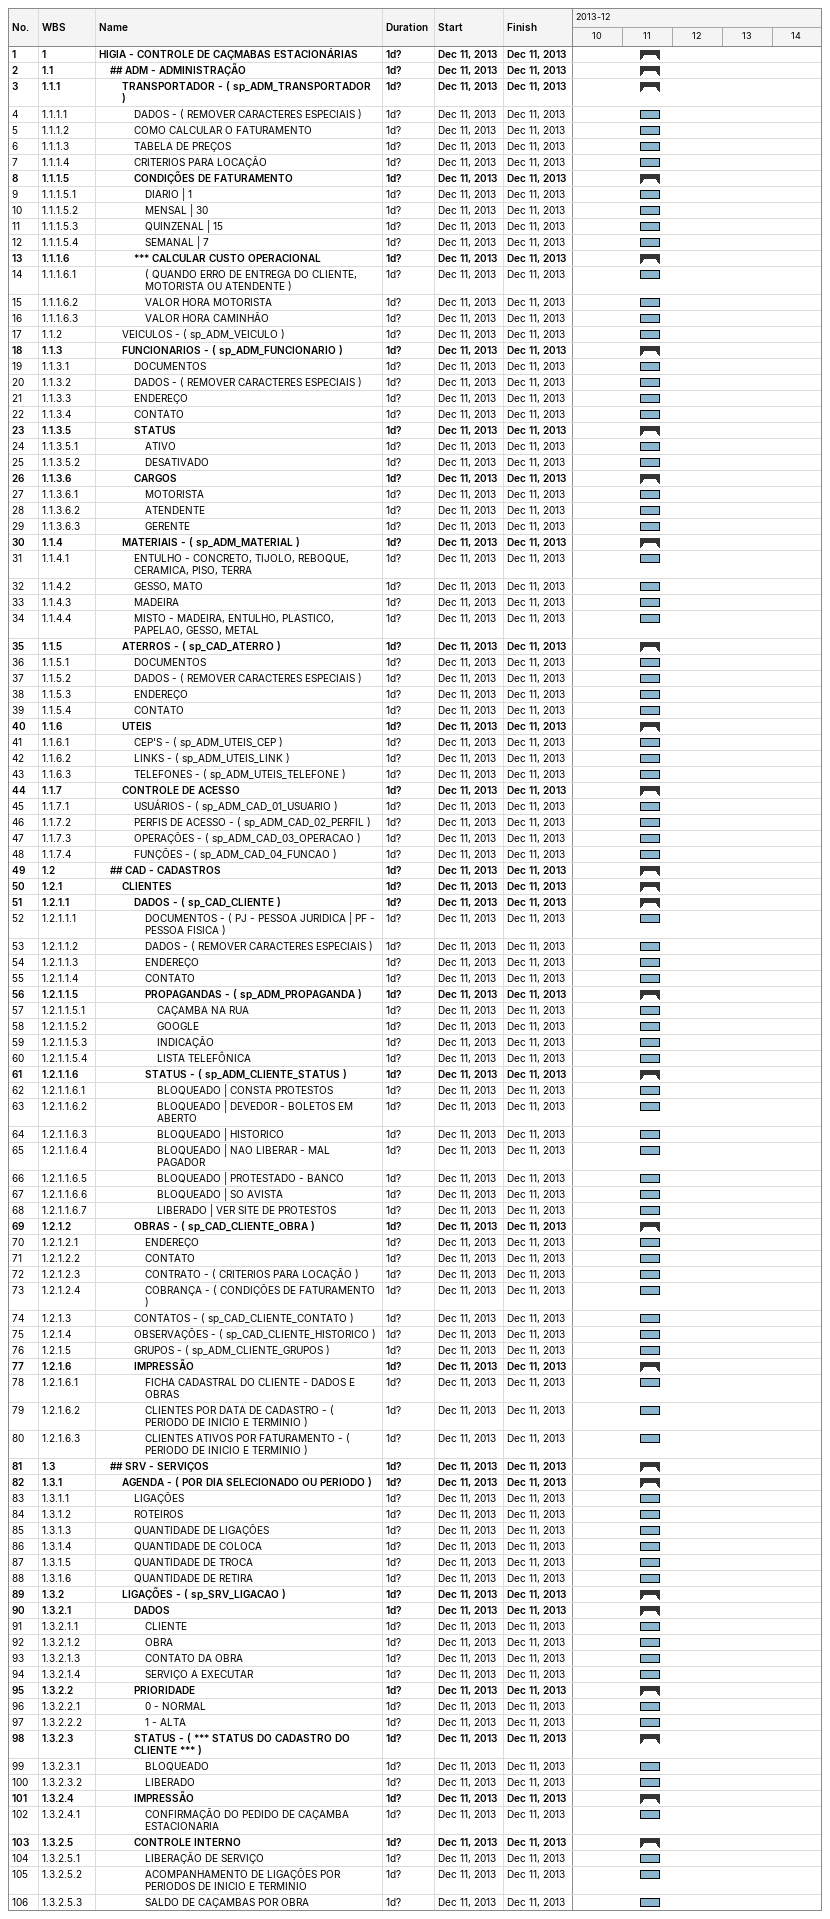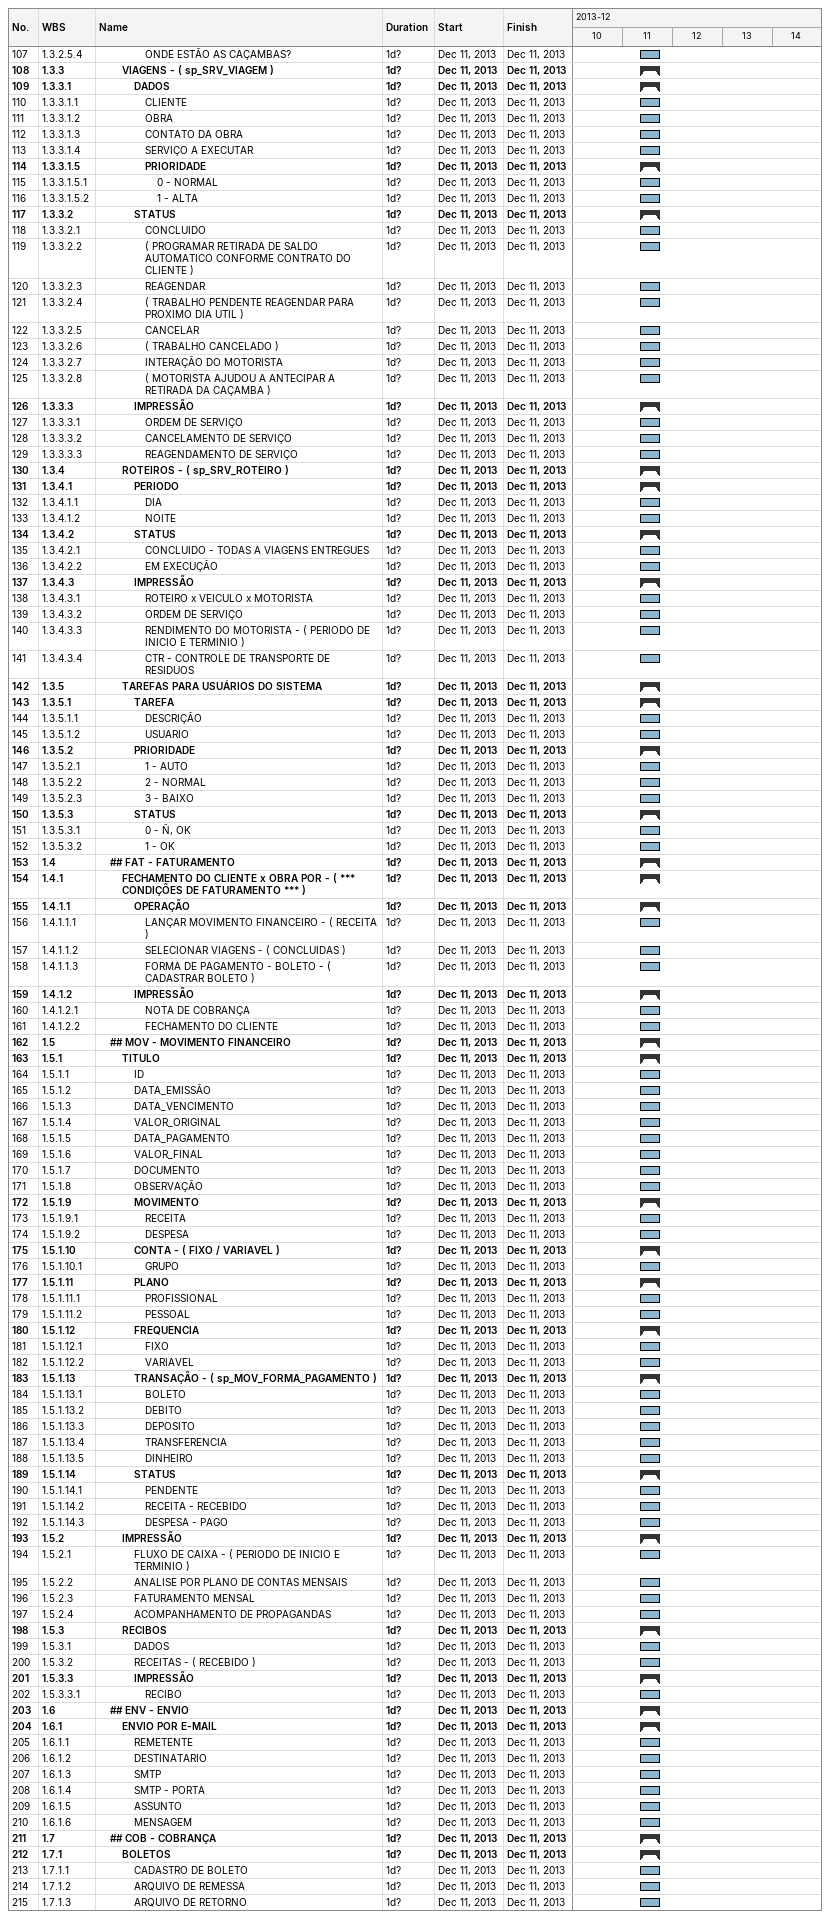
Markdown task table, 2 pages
| ID | WBS | Task | Duration | Start | Finish |
|---|---|---|---|---|---|
| 1 | 1 | **HIGIA - CONTROLE DE CAÇMABAS ESTACIONÁRIAS** | 1d? | 2013-12-11 | 2013-12-11 |
| 2 | 1.1 | **## ADM - ADMINISTRAÇÃO** | 1d? | 2013-12-11 | 2013-12-11 |
| 3 | 1.1.1 | **TRANSPORTADOR - ( sp_ADM_TRANSPORTADOR )** | 1d? | 2013-12-11 | 2013-12-11 |
| 4 | 1.1.1.1 | DADOS - ( REMOVER CARACTERES ESPECIAIS ) | 1d? | 2013-12-11 | 2013-12-11 |
| 5 | 1.1.1.2 | COMO CALCULAR O FATURAMENTO | 1d? | 2013-12-11 | 2013-12-11 |
| 6 | 1.1.1.3 | TABELA DE PREÇOS | 1d? | 2013-12-11 | 2013-12-11 |
| 7 | 1.1.1.4 | CRITERIOS PARA LOCAÇÃO | 1d? | 2013-12-11 | 2013-12-11 |
| 8 | 1.1.1.5 | **CONDIÇÕES DE FATURAMENTO** | 1d? | 2013-12-11 | 2013-12-11 |
| 9 | 1.1.1.5.1 | DIARIO \| 1 | 1d? | 2013-12-11 | 2013-12-11 |
| 10 | 1.1.1.5.2 | MENSAL \| 30 | 1d? | 2013-12-11 | 2013-12-11 |
| 11 | 1.1.1.5.3 | QUINZENAL \| 15 | 1d? | 2013-12-11 | 2013-12-11 |
| 12 | 1.1.1.5.4 | SEMANAL \| 7 | 1d? | 2013-12-11 | 2013-12-11 |
| 13 | 1.1.1.6 | ***** CALCULAR CUSTO OPERACIONAL** | 1d? | 2013-12-11 | 2013-12-11 |
| 14 | 1.1.1.6.1 | ( QUANDO ERRO DE ENTREGA DO CLIENTE, MOTORISTA OU ATENDENTE ) | 1d? | 2013-12-11 | 2013-12-11 |
| 15 | 1.1.1.6.2 | VALOR HORA MOTORISTA | 1d? | 2013-12-11 | 2013-12-11 |
| 16 | 1.1.1.6.3 | VALOR HORA CAMINHÃO | 1d? | 2013-12-11 | 2013-12-11 |
| 17 | 1.1.2 | VEICULOS - ( sp_ADM_VEICULO ) | 1d? | 2013-12-11 | 2013-12-11 |
| 18 | 1.1.3 | **FUNCIONARIOS - ( sp_ADM_FUNCIONARIO )** | 1d? | 2013-12-11 | 2013-12-11 |
| 19 | 1.1.3.1 | DOCUMENTOS | 1d? | 2013-12-11 | 2013-12-11 |
| 20 | 1.1.3.2 | DADOS - ( REMOVER CARACTERES ESPECIAIS ) | 1d? | 2013-12-11 | 2013-12-11 |
| 21 | 1.1.3.3 | ENDEREÇO | 1d? | 2013-12-11 | 2013-12-11 |
| 22 | 1.1.3.4 | CONTATO | 1d? | 2013-12-11 | 2013-12-11 |
| 23 | 1.1.3.5 | **STATUS** | 1d? | 2013-12-11 | 2013-12-11 |
| 24 | 1.1.3.5.1 | ATIVO | 1d? | 2013-12-11 | 2013-12-11 |
| 25 | 1.1.3.5.2 | DESATIVADO | 1d? | 2013-12-11 | 2013-12-11 |
| 26 | 1.1.3.6 | **CARGOS** | 1d? | 2013-12-11 | 2013-12-11 |
| 27 | 1.1.3.6.1 | MOTORISTA | 1d? | 2013-12-11 | 2013-12-11 |
| 28 | 1.1.3.6.2 | ATENDENTE | 1d? | 2013-12-11 | 2013-12-11 |
| 29 | 1.1.3.6.3 | GERENTE | 1d? | 2013-12-11 | 2013-12-11 |
| 30 | 1.1.4 | **MATERIAIS - ( sp_ADM_MATERIAL )** | 1d? | 2013-12-11 | 2013-12-11 |
| 31 | 1.1.4.1 | ENTULHO - CONCRETO, TIJOLO, REBOQUE, CERAMICA, PISO, TERRA | 1d? | 2013-12-11 | 2013-12-11 |
| 32 | 1.1.4.2 | GESSO, MATO | 1d? | 2013-12-11 | 2013-12-11 |
| 33 | 1.1.4.3 | MADEIRA | 1d? | 2013-12-11 | 2013-12-11 |
| 34 | 1.1.4.4 | MISTO - MADEIRA, ENTULHO, PLASTICO, PAPELAO, GESSO, METAL | 1d? | 2013-12-11 | 2013-12-11 |
| 35 | 1.1.5 | **ATERROS - ( sp_CAD_ATERRO )** | 1d? | 2013-12-11 | 2013-12-11 |
| 36 | 1.1.5.1 | DOCUMENTOS | 1d? | 2013-12-11 | 2013-12-11 |
| 37 | 1.1.5.2 | DADOS - ( REMOVER CARACTERES ESPECIAIS ) | 1d? | 2013-12-11 | 2013-12-11 |
| 38 | 1.1.5.3 | ENDEREÇO | 1d? | 2013-12-11 | 2013-12-11 |
| 39 | 1.1.5.4 | CONTATO | 1d? | 2013-12-11 | 2013-12-11 |
| 40 | 1.1.6 | **UTEIS** | 1d? | 2013-12-11 | 2013-12-11 |
| 41 | 1.1.6.1 | CEP'S - ( sp_ADM_UTEIS_CEP ) | 1d? | 2013-12-11 | 2013-12-11 |
| 42 | 1.1.6.2 | LINKS - ( sp_ADM_UTEIS_LINK ) | 1d? | 2013-12-11 | 2013-12-11 |
| 43 | 1.1.6.3 | TELEFONES - ( sp_ADM_UTEIS_TELEFONE ) | 1d? | 2013-12-11 | 2013-12-11 |
| 44 | 1.1.7 | **CONTROLE DE ACESSO** | 1d? | 2013-12-11 | 2013-12-11 |
| 45 | 1.1.7.1 | USUÁRIOS - ( sp_ADM_CAD_01_USUARIO ) | 1d? | 2013-12-11 | 2013-12-11 |
| 46 | 1.1.7.2 | PERFIS DE ACESSO - ( sp_ADM_CAD_02_PERFIL ) | 1d? | 2013-12-11 | 2013-12-11 |
| 47 | 1.1.7.3 | OPERAÇÕES - ( sp_ADM_CAD_03_OPERACAO ) | 1d? | 2013-12-11 | 2013-12-11 |
| 48 | 1.1.7.4 | FUNÇÕES - ( sp_ADM_CAD_04_FUNCAO ) | 1d? | 2013-12-11 | 2013-12-11 |
| 49 | 1.2 | **## CAD - CADASTROS** | 1d? | 2013-12-11 | 2013-12-11 |
| 50 | 1.2.1 | **CLIENTES** | 1d? | 2013-12-11 | 2013-12-11 |
| 51 | 1.2.1.1 | **DADOS - ( sp_CAD_CLIENTE )** | 1d? | 2013-12-11 | 2013-12-11 |
| 52 | 1.2.1.1.1 | DOCUMENTOS - ( PJ - PESSOA JURIDICA \| PF - PESSOA FISICA ) | 1d? | 2013-12-11 | 2013-12-11 |
| 53 | 1.2.1.1.2 | DADOS - ( REMOVER CARACTERES ESPECIAIS ) | 1d? | 2013-12-11 | 2013-12-11 |
| 54 | 1.2.1.1.3 | ENDEREÇO | 1d? | 2013-12-11 | 2013-12-11 |
| 55 | 1.2.1.1.4 | CONTATO | 1d? | 2013-12-11 | 2013-12-11 |
| 56 | 1.2.1.1.5 | **PROPAGANDAS - ( sp_ADM_PROPAGANDA )** | 1d? | 2013-12-11 | 2013-12-11 |
| 57 | 1.2.1.1.5.1 | CAÇAMBA NA RUA | 1d? | 2013-12-11 | 2013-12-11 |
| 58 | 1.2.1.1.5.2 | GOOGLE | 1d? | 2013-12-11 | 2013-12-11 |
| 59 | 1.2.1.1.5.3 | INDICAÇÃO | 1d? | 2013-12-11 | 2013-12-11 |
| 60 | 1.2.1.1.5.4 | LISTA TELEFÔNICA | 1d? | 2013-12-11 | 2013-12-11 |
| 61 | 1.2.1.1.6 | **STATUS - ( sp_ADM_CLIENTE_STATUS )** | 1d? | 2013-12-11 | 2013-12-11 |
| 62 | 1.2.1.1.6.1 | BLOQUEADO \| CONSTA PROTESTOS | 1d? | 2013-12-11 | 2013-12-11 |
| 63 | 1.2.1.1.6.2 | BLOQUEADO \| DEVEDOR - BOLETOS EM ABERTO | 1d? | 2013-12-11 | 2013-12-11 |
| 64 | 1.2.1.1.6.3 | BLOQUEADO \| HISTORICO | 1d? | 2013-12-11 | 2013-12-11 |
| 65 | 1.2.1.1.6.4 | BLOQUEADO \| NAO LIBERAR - MAL PAGADOR | 1d? | 2013-12-11 | 2013-12-11 |
| 66 | 1.2.1.1.6.5 | BLOQUEADO \| PROTESTADO - BANCO | 1d? | 2013-12-11 | 2013-12-11 |
| 67 | 1.2.1.1.6.6 | BLOQUEADO \| SO AVISTA | 1d? | 2013-12-11 | 2013-12-11 |
| 68 | 1.2.1.1.6.7 | LIBERADO \| VER SITE DE PROTESTOS | 1d? | 2013-12-11 | 2013-12-11 |
| 69 | 1.2.1.2 | **OBRAS - ( sp_CAD_CLIENTE_OBRA )** | 1d? | 2013-12-11 | 2013-12-11 |
| 70 | 1.2.1.2.1 | ENDEREÇO | 1d? | 2013-12-11 | 2013-12-11 |
| 71 | 1.2.1.2.2 | CONTATO | 1d? | 2013-12-11 | 2013-12-11 |
| 72 | 1.2.1.2.3 | CONTRATO - ( CRITERIOS PARA LOCAÇÃO ) | 1d? | 2013-12-11 | 2013-12-11 |
| 73 | 1.2.1.2.4 | COBRANÇA - ( CONDIÇÕES DE FATURAMENTO ) | 1d? | 2013-12-11 | 2013-12-11 |
| 74 | 1.2.1.3 | CONTATOS - ( sp_CAD_CLIENTE_CONTATO ) | 1d? | 2013-12-11 | 2013-12-11 |
| 75 | 1.2.1.4 | OBSERVAÇÕES - ( sp_CAD_CLIENTE_HISTORICO ) | 1d? | 2013-12-11 | 2013-12-11 |
| 76 | 1.2.1.5 | GRUPOS - ( sp_ADM_CLIENTE_GRUPOS ) | 1d? | 2013-12-11 | 2013-12-11 |
| 77 | 1.2.1.6 | **IMPRESSÃO** | 1d? | 2013-12-11 | 2013-12-11 |
| 78 | 1.2.1.6.1 | FICHA CADASTRAL DO CLIENTE - DADOS E OBRAS | 1d? | 2013-12-11 | 2013-12-11 |
| 79 | 1.2.1.6.2 | CLIENTES POR DATA DE CADASTRO - ( PERIODO DE INICIO E TERMINIO ) | 1d? | 2013-12-11 | 2013-12-11 |
| 80 | 1.2.1.6.3 | CLIENTES ATIVOS POR FATURAMENTO - ( PERIODO DE INICIO E TERMINIO ) | 1d? | 2013-12-11 | 2013-12-11 |
| 81 | 1.3 | **## SRV - SERVIÇOS** | 1d? | 2013-12-11 | 2013-12-11 |
| 82 | 1.3.1 | **AGENDA - ( POR DIA SELECIONADO OU PERIODO )** | 1d? | 2013-12-11 | 2013-12-11 |
| 83 | 1.3.1.1 | LIGAÇÕES | 1d? | 2013-12-11 | 2013-12-11 |
| 84 | 1.3.1.2 | ROTEIROS | 1d? | 2013-12-11 | 2013-12-11 |
| 85 | 1.3.1.3 | QUANTIDADE DE LIGAÇÕES | 1d? | 2013-12-11 | 2013-12-11 |
| 86 | 1.3.1.4 | QUANTIDADE DE COLOCA | 1d? | 2013-12-11 | 2013-12-11 |
| 87 | 1.3.1.5 | QUANTIDADE DE TROCA | 1d? | 2013-12-11 | 2013-12-11 |
| 88 | 1.3.1.6 | QUANTIDADE DE RETIRA | 1d? | 2013-12-11 | 2013-12-11 |
| 89 | 1.3.2 | **LIGAÇÕES - ( sp_SRV_LIGACAO )** | 1d? | 2013-12-11 | 2013-12-11 |
| 90 | 1.3.2.1 | **DADOS** | 1d? | 2013-12-11 | 2013-12-11 |
| 91 | 1.3.2.1.1 | CLIENTE | 1d? | 2013-12-11 | 2013-12-11 |
| 92 | 1.3.2.1.2 | OBRA | 1d? | 2013-12-11 | 2013-12-11 |
| 93 | 1.3.2.1.3 | CONTATO DA OBRA | 1d? | 2013-12-11 | 2013-12-11 |
| 94 | 1.3.2.1.4 | SERVIÇO A EXECUTAR | 1d? | 2013-12-11 | 2013-12-11 |
| 95 | 1.3.2.2 | **PRIORIDADE** | 1d? | 2013-12-11 | 2013-12-11 |
| 96 | 1.3.2.2.1 | 0 - NORMAL | 1d? | 2013-12-11 | 2013-12-11 |
| 97 | 1.3.2.2.2 | 1 - ALTA | 1d? | 2013-12-11 | 2013-12-11 |
| 98 | 1.3.2.3 | **STATUS - ( *** STATUS DO CADASTRO DO CLIENTE *** )** | 1d? | 2013-12-11 | 2013-12-11 |
| 99 | 1.3.2.3.1 | BLOQUEADO | 1d? | 2013-12-11 | 2013-12-11 |
| 100 | 1.3.2.3.2 | LIBERADO | 1d? | 2013-12-11 | 2013-12-11 |
| 101 | 1.3.2.4 | **IMPRESSÃO** | 1d? | 2013-12-11 | 2013-12-11 |
| 102 | 1.3.2.4.1 | CONFIRMAÇÃO DO PEDIDO DE CAÇAMBA ESTACIONARIA | 1d? | 2013-12-11 | 2013-12-11 |
| 103 | 1.3.2.5 | **CONTROLE INTERNO** | 1d? | 2013-12-11 | 2013-12-11 |
| 104 | 1.3.2.5.1 | LIBERAÇÃO DE SERVIÇO | 1d? | 2013-12-11 | 2013-12-11 |
| 105 | 1.3.2.5.2 | ACOMPANHAMENTO DE LIGAÇÕES POR PERIODOS DE INICIO E TERMINIO | 1d? | 2013-12-11 | 2013-12-11 |
| 106 | 1.3.2.5.3 | SALDO DE CAÇAMBAS POR OBRA | 1d? | 2013-12-11 | 2013-12-11 |
| 107 | 1.3.2.5.4 | ONDE ESTÃO AS CAÇAMBAS? | 1d? | 2013-12-11 | 2013-12-11 |
| 108 | 1.3.3 | **VIAGENS - ( sp_SRV_VIAGEM )** | 1d? | 2013-12-11 | 2013-12-11 |
| 109 | 1.3.3.1 | **DADOS** | 1d? | 2013-12-11 | 2013-12-11 |
| 110 | 1.3.3.1.1 | CLIENTE | 1d? | 2013-12-11 | 2013-12-11 |
| 111 | 1.3.3.1.2 | OBRA | 1d? | 2013-12-11 | 2013-12-11 |
| 112 | 1.3.3.1.3 | CONTATO DA OBRA | 1d? | 2013-12-11 | 2013-12-11 |
| 113 | 1.3.3.1.4 | SERVIÇO A EXECUTAR | 1d? | 2013-12-11 | 2013-12-11 |
| 114 | 1.3.3.1.5 | **PRIORIDADE** | 1d? | 2013-12-11 | 2013-12-11 |
| 115 | 1.3.3.1.5.1 | 0 - NORMAL | 1d? | 2013-12-11 | 2013-12-11 |
| 116 | 1.3.3.1.5.2 | 1 - ALTA | 1d? | 2013-12-11 | 2013-12-11 |
| 117 | 1.3.3.2 | **STATUS** | 1d? | 2013-12-11 | 2013-12-11 |
| 118 | 1.3.3.2.1 | CONCLUIDO | 1d? | 2013-12-11 | 2013-12-11 |
| 119 | 1.3.3.2.2 | ( PROGRAMAR RETIRADA DE SALDO AUTOMATICO CONFORME CONTRATO DO CLIENTE ) | 1d? | 2013-12-11 | 2013-12-11 |
| 120 | 1.3.3.2.3 | REAGENDAR | 1d? | 2013-12-11 | 2013-12-11 |
| 121 | 1.3.3.2.4 | ( TRABALHO PENDENTE REAGENDAR PARA PROXIMO DIA UTIL ) | 1d? | 2013-12-11 | 2013-12-11 |
| 122 | 1.3.3.2.5 | CANCELAR | 1d? | 2013-12-11 | 2013-12-11 |
| 123 | 1.3.3.2.6 | ( TRABALHO CANCELADO ) | 1d? | 2013-12-11 | 2013-12-11 |
| 124 | 1.3.3.2.7 | INTERAÇÃO DO MOTORISTA | 1d? | 2013-12-11 | 2013-12-11 |
| 125 | 1.3.3.2.8 | ( MOTORISTA AJUDOU A ANTECIPAR A RETIRADA DA CAÇAMBA ) | 1d? | 2013-12-11 | 2013-12-11 |
| 126 | 1.3.3.3 | **IMPRESSÃO** | 1d? | 2013-12-11 | 2013-12-11 |
| 127 | 1.3.3.3.1 | ORDEM DE SERVIÇO | 1d? | 2013-12-11 | 2013-12-11 |
| 128 | 1.3.3.3.2 | CANCELAMENTO DE SERVIÇO | 1d? | 2013-12-11 | 2013-12-11 |
| 129 | 1.3.3.3.3 | REAGENDAMENTO DE SERVIÇO | 1d? | 2013-12-11 | 2013-12-11 |
| 130 | 1.3.4 | **ROTEIROS - ( sp_SRV_ROTEIRO )** | 1d? | 2013-12-11 | 2013-12-11 |
| 131 | 1.3.4.1 | **PERIODO** | 1d? | 2013-12-11 | 2013-12-11 |
| 132 | 1.3.4.1.1 | DIA | 1d? | 2013-12-11 | 2013-12-11 |
| 133 | 1.3.4.1.2 | NOITE | 1d? | 2013-12-11 | 2013-12-11 |
| 134 | 1.3.4.2 | **STATUS** | 1d? | 2013-12-11 | 2013-12-11 |
| 135 | 1.3.4.2.1 | CONCLUIDO - TODAS A VIAGENS ENTREGUES | 1d? | 2013-12-11 | 2013-12-11 |
| 136 | 1.3.4.2.2 | EM EXECUÇÃO | 1d? | 2013-12-11 | 2013-12-11 |
| 137 | 1.3.4.3 | **IMPRESSÃO** | 1d? | 2013-12-11 | 2013-12-11 |
| 138 | 1.3.4.3.1 | ROTEIRO x VEICULO x MOTORISTA | 1d? | 2013-12-11 | 2013-12-11 |
| 139 | 1.3.4.3.2 | ORDEM DE SERVIÇO | 1d? | 2013-12-11 | 2013-12-11 |
| 140 | 1.3.4.3.3 | RENDIMENTO DO MOTORISTA - ( PERIODO DE INICIO E TERMINIO ) | 1d? | 2013-12-11 | 2013-12-11 |
| 141 | 1.3.4.3.4 | CTR - CONTROLE DE TRANSPORTE DE RESIDUOS | 1d? | 2013-12-11 | 2013-12-11 |
| 142 | 1.3.5 | **TAREFAS PARA USUÁRIOS DO SISTEMA** | 1d? | 2013-12-11 | 2013-12-11 |
| 143 | 1.3.5.1 | **TAREFA** | 1d? | 2013-12-11 | 2013-12-11 |
| 144 | 1.3.5.1.1 | DESCRIÇÃO | 1d? | 2013-12-11 | 2013-12-11 |
| 145 | 1.3.5.1.2 | USUARIO | 1d? | 2013-12-11 | 2013-12-11 |
| 146 | 1.3.5.2 | **PRIORIDADE** | 1d? | 2013-12-11 | 2013-12-11 |
| 147 | 1.3.5.2.1 | 1 - AUTO | 1d? | 2013-12-11 | 2013-12-11 |
| 148 | 1.3.5.2.2 | 2 - NORMAL | 1d? | 2013-12-11 | 2013-12-11 |
| 149 | 1.3.5.2.3 | 3 - BAIXO | 1d? | 2013-12-11 | 2013-12-11 |
| 150 | 1.3.5.3 | **STATUS** | 1d? | 2013-12-11 | 2013-12-11 |
| 151 | 1.3.5.3.1 | 0 - Ñ, OK | 1d? | 2013-12-11 | 2013-12-11 |
| 152 | 1.3.5.3.2 | 1 - OK | 1d? | 2013-12-11 | 2013-12-11 |
| 153 | 1.4 | **## FAT - FATURAMENTO** | 1d? | 2013-12-11 | 2013-12-11 |
| 154 | 1.4.1 | **FECHAMENTO DO CLIENTE x OBRA POR - ( *** CONDIÇÕES DE FATURAMENTO *** )** | 1d? | 2013-12-11 | 2013-12-11 |
| 155 | 1.4.1.1 | **OPERAÇÃO** | 1d? | 2013-12-11 | 2013-12-11 |
| 156 | 1.4.1.1.1 | LANÇAR MOVIMENTO FINANCEIRO - ( RECEITA ) | 1d? | 2013-12-11 | 2013-12-11 |
| 157 | 1.4.1.1.2 | SELECIONAR VIAGENS - ( CONCLUIDAS ) | 1d? | 2013-12-11 | 2013-12-11 |
| 158 | 1.4.1.1.3 | FORMA DE PAGAMENTO - BOLETO - ( CADASTRAR BOLETO ) | 1d? | 2013-12-11 | 2013-12-11 |
| 159 | 1.4.1.2 | **IMPRESSÃO** | 1d? | 2013-12-11 | 2013-12-11 |
| 160 | 1.4.1.2.1 | NOTA DE COBRANÇA | 1d? | 2013-12-11 | 2013-12-11 |
| 161 | 1.4.1.2.2 | FECHAMENTO DO CLIENTE | 1d? | 2013-12-11 | 2013-12-11 |
| 162 | 1.5 | **## MOV - MOVIMENTO FINANCEIRO** | 1d? | 2013-12-11 | 2013-12-11 |
| 163 | 1.5.1 | **TITULO** | 1d? | 2013-12-11 | 2013-12-11 |
| 164 | 1.5.1.1 | ID | 1d? | 2013-12-11 | 2013-12-11 |
| 165 | 1.5.1.2 | DATA_EMISSÃO | 1d? | 2013-12-11 | 2013-12-11 |
| 166 | 1.5.1.3 | DATA_VENCIMENTO | 1d? | 2013-12-11 | 2013-12-11 |
| 167 | 1.5.1.4 | VALOR_ORIGINAL | 1d? | 2013-12-11 | 2013-12-11 |
| 168 | 1.5.1.5 | DATA_PAGAMENTO | 1d? | 2013-12-11 | 2013-12-11 |
| 169 | 1.5.1.6 | VALOR_FINAL | 1d? | 2013-12-11 | 2013-12-11 |
| 170 | 1.5.1.7 | DOCUMENTO | 1d? | 2013-12-11 | 2013-12-11 |
| 171 | 1.5.1.8 | OBSERVAÇÃO | 1d? | 2013-12-11 | 2013-12-11 |
| 172 | 1.5.1.9 | **MOVIMENTO** | 1d? | 2013-12-11 | 2013-12-11 |
| 173 | 1.5.1.9.1 | RECEITA | 1d? | 2013-12-11 | 2013-12-11 |
| 174 | 1.5.1.9.2 | DESPESA | 1d? | 2013-12-11 | 2013-12-11 |
| 175 | 1.5.1.10 | **CONTA - ( FIXO / VARIAVEL )** | 1d? | 2013-12-11 | 2013-12-11 |
| 176 | 1.5.1.10.1 | GRUPO | 1d? | 2013-12-11 | 2013-12-11 |
| 177 | 1.5.1.11 | **PLANO** | 1d? | 2013-12-11 | 2013-12-11 |
| 178 | 1.5.1.11.1 | PROFISSIONAL | 1d? | 2013-12-11 | 2013-12-11 |
| 179 | 1.5.1.11.2 | PESSOAL | 1d? | 2013-12-11 | 2013-12-11 |
| 180 | 1.5.1.12 | **FREQUENCIA** | 1d? | 2013-12-11 | 2013-12-11 |
| 181 | 1.5.1.12.1 | FIXO | 1d? | 2013-12-11 | 2013-12-11 |
| 182 | 1.5.1.12.2 | VARIAVEL | 1d? | 2013-12-11 | 2013-12-11 |
| 183 | 1.5.1.13 | **TRANSAÇÃO - ( sp_MOV_FORMA_PAGAMENTO )** | 1d? | 2013-12-11 | 2013-12-11 |
| 184 | 1.5.1.13.1 | BOLETO | 1d? | 2013-12-11 | 2013-12-11 |
| 185 | 1.5.1.13.2 | DEBITO | 1d? | 2013-12-11 | 2013-12-11 |
| 186 | 1.5.1.13.3 | DEPOSITO | 1d? | 2013-12-11 | 2013-12-11 |
| 187 | 1.5.1.13.4 | TRANSFERENCIA | 1d? | 2013-12-11 | 2013-12-11 |
| 188 | 1.5.1.13.5 | DINHEIRO | 1d? | 2013-12-11 | 2013-12-11 |
| 189 | 1.5.1.14 | **STATUS** | 1d? | 2013-12-11 | 2013-12-11 |
| 190 | 1.5.1.14.1 | PENDENTE | 1d? | 2013-12-11 | 2013-12-11 |
| 191 | 1.5.1.14.2 | RECEITA - RECEBIDO | 1d? | 2013-12-11 | 2013-12-11 |
| 192 | 1.5.1.14.3 | DESPESA - PAGO | 1d? | 2013-12-11 | 2013-12-11 |
| 193 | 1.5.2 | **IMPRESSÃO** | 1d? | 2013-12-11 | 2013-12-11 |
| 194 | 1.5.2.1 | FLUXO DE CAIXA - ( PERIODO DE INICIO E TERMINIO ) | 1d? | 2013-12-11 | 2013-12-11 |
| 195 | 1.5.2.2 | ANALISE POR PLANO DE CONTAS MENSAIS | 1d? | 2013-12-11 | 2013-12-11 |
| 196 | 1.5.2.3 | FATURAMENTO MENSAL | 1d? | 2013-12-11 | 2013-12-11 |
| 197 | 1.5.2.4 | ACOMPANHAMENTO DE PROPAGANDAS | 1d? | 2013-12-11 | 2013-12-11 |
| 198 | 1.5.3 | **RECIBOS** | 1d? | 2013-12-11 | 2013-12-11 |
| 199 | 1.5.3.1 | DADOS | 1d? | 2013-12-11 | 2013-12-11 |
| 200 | 1.5.3.2 | RECEITAS - ( RECEBIDO ) | 1d? | 2013-12-11 | 2013-12-11 |
| 201 | 1.5.3.3 | **IMPRESSÃO** | 1d? | 2013-12-11 | 2013-12-11 |
| 202 | 1.5.3.3.1 | RECIBO | 1d? | 2013-12-11 | 2013-12-11 |
| 203 | 1.6 | **## ENV - ENVIO** | 1d? | 2013-12-11 | 2013-12-11 |
| 204 | 1.6.1 | **ENVIO POR E-MAIL** | 1d? | 2013-12-11 | 2013-12-11 |
| 205 | 1.6.1.1 | REMETENTE | 1d? | 2013-12-11 | 2013-12-11 |
| 206 | 1.6.1.2 | DESTINATARIO | 1d? | 2013-12-11 | 2013-12-11 |
| 207 | 1.6.1.3 | SMTP | 1d? | 2013-12-11 | 2013-12-11 |
| 208 | 1.6.1.4 | SMTP - PORTA | 1d? | 2013-12-11 | 2013-12-11 |
| 209 | 1.6.1.5 | ASSUNTO | 1d? | 2013-12-11 | 2013-12-11 |
| 210 | 1.6.1.6 | MENSAGEM | 1d? | 2013-12-11 | 2013-12-11 |
| 211 | 1.7 | **## COB - COBRANÇA** | 1d? | 2013-12-11 | 2013-12-11 |
| 212 | 1.7.1 | **BOLETOS** | 1d? | 2013-12-11 | 2013-12-11 |
| 213 | 1.7.1.1 | CADASTRO DE BOLETO | 1d? | 2013-12-11 | 2013-12-11 |
| 214 | 1.7.1.2 | ARQUIVO DE REMESSA | 1d? | 2013-12-11 | 2013-12-11 |
| 215 | 1.7.1.3 | ARQUIVO DE RETORNO | 1d? | 2013-12-11 | 2013-12-11 |
